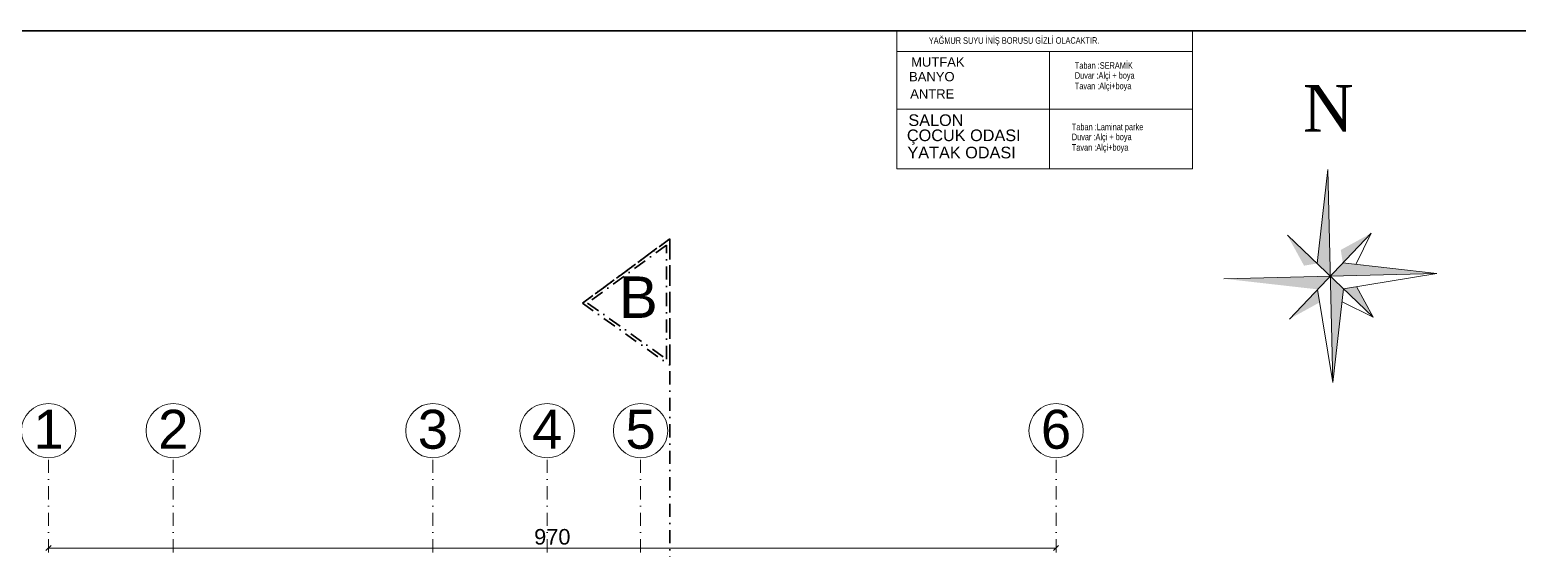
# Model space of a CAD drawing. Header units: millimetres. Extents: x 708 to 46452, y -4963 to 3960.
# Drawn here: x 10993 to 12426, y 3459 to 3959 of the extents above; entities that cross this region are included whole.
import ezdxf

# ---------------------------------------------------------------- set-up
doc = ezdxf.new("R2010")
doc.units = ezdxf.units.MM
for name, pattern in [('ACAD_ISO02W100', [15, 12, -3]), ('ACAD_ISO10W100', [18, 12, -3, 0, -3]), ('DASHDOT', [25.4, 12.7, -6.35, 0, -6.35]), ('DUZ', [0]), ('HIDDEN', [0.375, 0.25, -0.125])]:
    doc.linetypes.add(name, pattern=pattern)
for name, color, linetype, lineweight in [('00_IC_OLCU', 139, 'Continuous', 20), ('00_KOLON', 2, 'Continuous', 35), ('AKS', 153, 'ACAD_ISO10W100', 20), ('aks ve noktalılar', 129, 'DASHDOT', 13), ('bina no', 173, 'Continuous', 13), ('FH_sıva', 253, 'Continuous', 20), ('görünüş1', 251, 'Continuous', 35), ('kesit çizgisi', 4, 'DASHDOT', 35), ('yYAZI', 221, 'Continuous', 30), ('ÖLÇÜ', 5, 'Continuous', 18), ('ölçü yatay', 150, 'DUZ', 18)]:
    doc.layers.add(name, color=color, linetype=linetype, lineweight=lineweight)
doc.layers.add('SIVA', color=135, linetype='Continuous')
doc.styles.add('arial_1_18', font='arial.ttf', dxfattribs={"height": 0.2})
doc.styles.add('GENERATED_STYLE_2', font='times.ttf')
doc.styles.add('kot', font='bgothm.ttf', dxfattribs={"height": 60})
doc.styles.add('mimari altlik$0$194_PTB_WET_B1$0$Standard', font='arial.ttf')
doc.styles.get("Standard").update_dxf_attribs({"font": 'arial.ttf'})
doc.dimstyles.new('ALP_OLCU', dxfattribs={"dimscale": 0, "dimtxt": 15, "dimasz": 5, "dimexe": 0.18, "dimexo": 0.06, "dimgap": 3, "dimtad": 1, "dimdec": 0, "dimrnd": 0.1, "dimzin": 9, "dimdsep": 46, "dimtxsty": 'Standard', "dimblk": 'OBLIQUE', "dimcen": 0, "dimse1": 1, "dimse2": 1, "dimclrd": 256, "dimclre": 256, "dimclrt": 53, "dimadec": 0, "dimazin": 0, "dimtfac": 1, "dimtdec": 0, "dimtix": 1, "dimtmove": 1, "dimatfit": 3, "dimldrblk": 'ARCHTICK', "dimfxl": 0.18, "dimtolj": 1, "dimlwd": -1, "dimarcsym": 0})

# ---------------------------------------------------------------- blocks, each defined once
blk = doc.blocks.new('REGEG')
at = {"layer": 'AKS', "color": 30, "linetype": 'Continuous', "lineweight": 5}
for centre in [(2620.8, 3282.2), (2740.8, 3282.2), (2990.8, 3282.2), (3100.8, 3282.2), (3190.8, 3282.2), (3590.8, 3282.2)]:
    blk.add_circle(centre, 26.2, dxfattribs=at)
at = {"layer": 'aks ve noktalılar'}
for points in [[(2620.8, 1507.5), (2620.8, 3256)], [(2740.8, 1507.5), (2740.8, 3256)], [(2990.8, 1507.5), (2990.8, 3256)], [(3100.8, 1507.5), (3100.8, 3256)], [(3190.8, 1507.5), (3190.8, 3256)], [(3590.8, 1507.5), (3590.8, 3256)]]:
    blk.add_lwpolyline(points, dxfattribs=at)
at = {"layer": 'AKS', "color": 30, "linetype": 'Continuous', "lineweight": 5, "style": 'arial_1_18'}
for s, p in [('1', (2606.2, 3264.8)), ('2', (2726.2, 3264.8)), ('3', (2976.2, 3264.8)), ('4', (3086.2, 3264.8)), ('5', (3176.2, 3264.8)), ('6', (3576.2, 3264.8))]:
    blk.add_text(s, height=37.5, dxfattribs=at).set_placement(p)
blk = doc.blocks.new('rgeerge')
at = {"layer": 'kesit çizgisi', "lineweight": 35}
for p, q in [((-2172816.4, 772509.5), (-2172732.3, 772571.4)), ((-2172732.3, 772571.4), (-2172732.3, 770439.6))]:
    blk.add_line(p, q, dxfattribs=at)
blk.add_lwpolyline([(-2172732.3, 772449.9), (-2172732.3, 772571.4), (-2172816.4, 772509.5), (-2172732.3, 772449.9)], dxfattribs=at)
blk.add_lwpolyline([(-2172735.3, 772455.7), (-2172735.3, 772565.5), (-2172811.3, 772509.6)], close=True, dxfattribs=at)
at = {"layer": 'kesit çizgisi', "lineweight": 35, "insert": (-2172743.8, 772535.3), "char_height": 40, "attachment_point": 3, "style": 'mimari altlik$0$194_PTB_WET_B1$0$Standard'}
blk.add_mtext_dynamic_manual_height_columns('B', width=458.166, gutter_width=200, heights=[0], dxfattribs=at)
blk = doc.blocks.new('FASFSDAFSAD')
at = {"layer": 'ÖLÇÜ'}
for p, q in [((456298.1, 158409.7), (456298.1, 158276.9)), ((456582.7, 158409.7), (456298.1, 158409.7)), ((456582.7, 158409.7), (456582.7, 158276.9)), ((456582.7, 158389.7), (456298.1, 158389.7)), ((456445, 158389.7), (456445, 158276.9)), ((456298.1, 158334.4), (456582.7, 158334.4)), ((456582.7, 158276.9), (456298.1, 158276.9))]:
    blk.add_line(p, q, dxfattribs=at)
at = {"layer": 'bina no', "lineweight": 5, "style": 'kot', "width": 0.7}
for s, p in [('YAĞMUR SUYU İNİŞ BORUSU GİZLİ OLACAKTIR.', (456328.8, 158397.2)), ('Taban :SERAMİK', (456469.4, 158373.2)), ('Tavan :Alçi+boya', (456469.4, 158353.5)), ('Duvar :Alçi + boya', (456469.4, 158363.6)), ('Taban :Laminat parke', (456466.5, 158314)), ('Duvar :Alçi + boya', (456466.5, 158304.4)), ('Tavan :Alçi+boya', (456466.5, 158294.3))]:
    blk.add_text(s, height=6.318, rotation=0.0474, dxfattribs=at).set_placement(p)
at = {"layer": 'yYAZI'}
for s, p in [('SALON', (456309.1, 158318.1)), ('YATAK ODASI', (456308.2, 158286.9))]:
    blk.add_text(s, height=11.2, dxfattribs=at).set_placement(p)
blk.add_text('ÇOCUK ODASI', height=11.2, rotation=0, dxfattribs=at).set_placement((456307.7, 158303.5))
at = {"layer": 'yYAZI', "char_height": 8.96, "width": 102.946, "attachment_point": 3}
for s, insert in [('MUTFAK', (456363.2, 158384.2, -0.2)), ('BANYO', (456353.6, 158370.1, 0.2)), ('ANTRE', (456353.3, 158353.5, -0.2))]:
    blk.add_mtext(s, dxfattribs=dict(at, insert=insert))
blk = doc.blocks.new('_Oblique')
at = {"color": 0, "linetype": 'ByBlock', "lineweight": -2}
blk.add_line((-0.5, -0.5), (0.5, 0.5), dxfattribs=at)
blk = doc.blocks.new('*D172')
at = {"layer": '00_IC_OLCU', "transparency": 16777216}
blk.add_line((11010.9, 3460), (11980.9, 3460), dxfattribs=at)
at = {"layer": 'Defpoints', "color": 0, "transparency": 16777216}
for p in [(11980.9, 3460), (11010.9, 3223.3), (11980.9, 3223.3)]:
    blk.add_point(p, dxfattribs=at)
at = {"layer": '00_IC_OLCU', "transparency": 16777216, "xscale": 5, "yscale": 5, "zscale": 5, "rotation": 180}
blk.add_blockref('_Oblique', (11010.9, 3460), dxfattribs=at)
at = {"layer": '00_IC_OLCU', "transparency": 16777216, "xscale": 5, "yscale": 5, "zscale": 5}
blk.add_blockref('_Oblique', (11980.9, 3460), dxfattribs=at)
at = {"layer": '00_IC_OLCU', "color": 53, "transparency": 16777216, "insert": (11495.9, 3470.7), "char_height": 15, "attachment_point": 5}
blk.add_mtext('\\A1;970', dxfattribs=at)
blk = doc.blocks.new('_ArchTick')
at = {"color": 0, "linetype": 'ByBlock', "const_width": 0.15}
blk.add_lwpolyline([(-0.5, -0.5), (0.5, 0.5)], dxfattribs=at)
blk = doc.blocks.new('REFER')
at = {"layer": '00_IC_OLCU'}
dim = blk.add_linear_dim(base=(11980.9, 3460), p1=(11010.9, 3223.3), p2=(11980.9, 3223.3), dimstyle='ALP_OLCU', override={"dimscale": 1}, dxfattribs=at)
dim.commit()
dim.dimension.update_dxf_attribs({"geometry": '*D172', "text_midpoint": (11495.9, 3470.7)})

msp = doc.modelspace()

# ---------------------------------------------------------------- hatches: boundary and pattern name
at = {"layer": 'FH_sıva', "linetype": 'ACAD_ISO02W100', "ltscale": 50}
h = msp.add_hatch(color=256, dxfattribs=at)
h.paths.add_polyline_path([(12247.403, 3619.297), (12257.669, 3709.75), (12244.925, 3721.893)])
h.paths.add_polyline_path([(12244.925, 3721.893), (12142.328, 3719.415), (12232.782, 3709.149)])
h.paths.add_polyline_path([(12244.925, 3721.893), (12242.446, 3824.49), (12232.18, 3734.036)])
h.paths.add_polyline_path([(12257.068, 3734.638), (12244.925, 3721.893), (12347.521, 3724.372)])
h.paths.add_polyline_path([(12232.782, 3709.149), (12205.564, 3680.583), (12234.814, 3696.661)])
h.paths.add_polyline_path([(12232.18, 3734.036), (12203.615, 3761.254), (12219.692, 3732.004)])
h.paths.add_polyline_path([(12257.068, 3734.638), (12284.286, 3763.203), (12255.035, 3747.126)])
h.paths.add_polyline_path([(12257.669, 3709.75), (12286.235, 3682.532), (12270.158, 3711.783)])

# ---------------------------------------------------------------- linework, layer by layer
for p, q in [((12232.18, 3734.036), (12242.446, 3824.49)), ((12247.403, 3619.297), (12242.446, 3824.49)), ((12286.235, 3682.532), (12203.615, 3761.254)), ((12205.564, 3680.583), (12284.286, 3763.203)), ((12284.286, 3763.203), (12269.64, 3733.211)), ((12257.068, 3734.638), (12347.521, 3724.372)), ((12347.521, 3724.372), (12142.328, 3719.415)), ((12257.669, 3709.75), (12347.521, 3724.372)), ((12286.235, 3682.532), (12270.158, 3711.783)), ((12247.403, 3619.297), (12232.782, 3709.149)), ((12247.403, 3619.297), (12257.669, 3709.75)), ((12286.235, 3682.532), (12256.242, 3697.178))]:
    msp.add_line(p, q, dxfattribs=at)
at = {"layer": 'görünüş1'}
msp.add_lwpolyline([(32044, 1327.92), (39173.702, 1327.92), (39173.702, 3959.23), (4950.496, 3957.991)], dxfattribs=at)

# ---------------------------------------------------------------- block references
at = {"linetype": 'HIDDEN'}
msp.add_blockref('rgeerge', (2184341.224, -768813.682), dxfattribs=at)
at = {"layer": '00_KOLON'}
msp.add_blockref('REGEG', (8390.157, 290.837), dxfattribs=at)
at = {"layer": 'SIVA'}
msp.add_blockref('FASFSDAFSAD', (-444470.391, -154451.557), dxfattribs=at)
at = {"layer": 'ölçü yatay'}
msp.add_blockref('REFER', (0, 0), dxfattribs=at)

# ---------------------------------------------------------------- texts
at = {"layer": 'FH_sıva', "linetype": 'ACAD_ISO02W100', "ltscale": 50, "insert": (12218.582, 3905.917), "char_height": 44.712, "attachment_point": 1, "style": 'GENERATED_STYLE_2'}
msp.add_mtext('N', dxfattribs=at)

doc.saveas('drawing.dxf')
